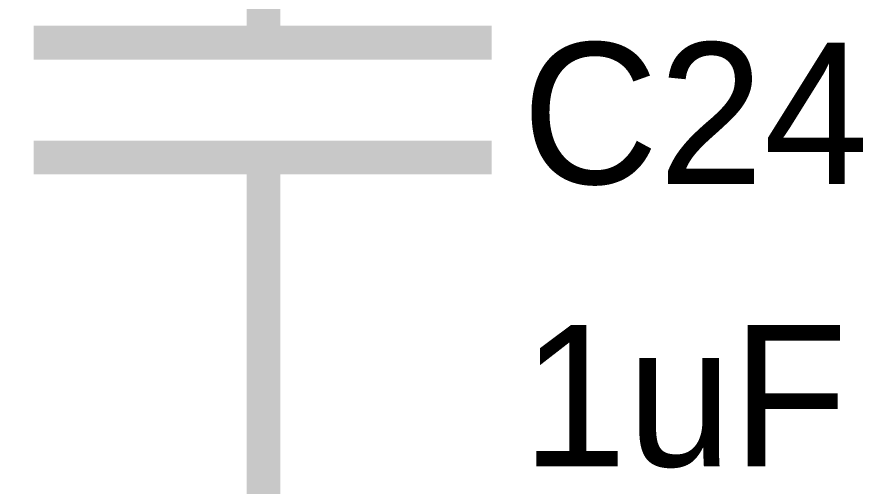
# Model space of a CAD drawing. Header units: inches. Extents: x 0 to 17, y 0 to 11.7.
# Drawn here: x 8.6636 to 8.9594, y 1.7149 to 1.879 of the extents above; entities that cross this region are included whole.
import ezdxf

# ---------------------------------------------------------------- set-up
doc = ezdxf.new("R2010")
doc.units = ezdxf.units.IN
doc.header["$MEASUREMENT"] = 0
doc.layers.add('Sheet', color=255, linetype='Continuous')

msp = doc.modelspace()

# ---------------------------------------------------------------- linework, layer by layer
at = {"layer": 'Sheet'}
for points in [[(8.74979, 1.9, 0.0118, 0.0118, 0), (8.74979, 1.87001, 0.0118, 0.0118, 0)], [(8.66954, 1.87001, 0.0118, 0.0118, 0), (8.8296, 1.87001, 0.0118, 0.0118, 0)], [(8.8296, 1.82987, 0.0118, 0.0118, 0), (8.66954, 1.82987, 0.0118, 0.0118, 0)], [(8.74979, 1.79988, 0.0118, 0.0118, 0), (8.74979, 1.82987, 0.0118, 0.0118, 0)], [(8.74979, 1.79988, 0.0118, 0.0118, 0), (8.74979, 1.69977, 0.0118, 0.0118, 0)]]:
    msp.add_lwpolyline(points, format="xyseb", dxfattribs=at)

# ---------------------------------------------------------------- texts
for s, p in [('C24', (8.84018, 1.82061)), ('1uF', (8.84018, 1.72182))]:
    msp.add_text(s, height=0.049396, dxfattribs=at).set_placement(p)

doc.saveas('drawing.dxf')
